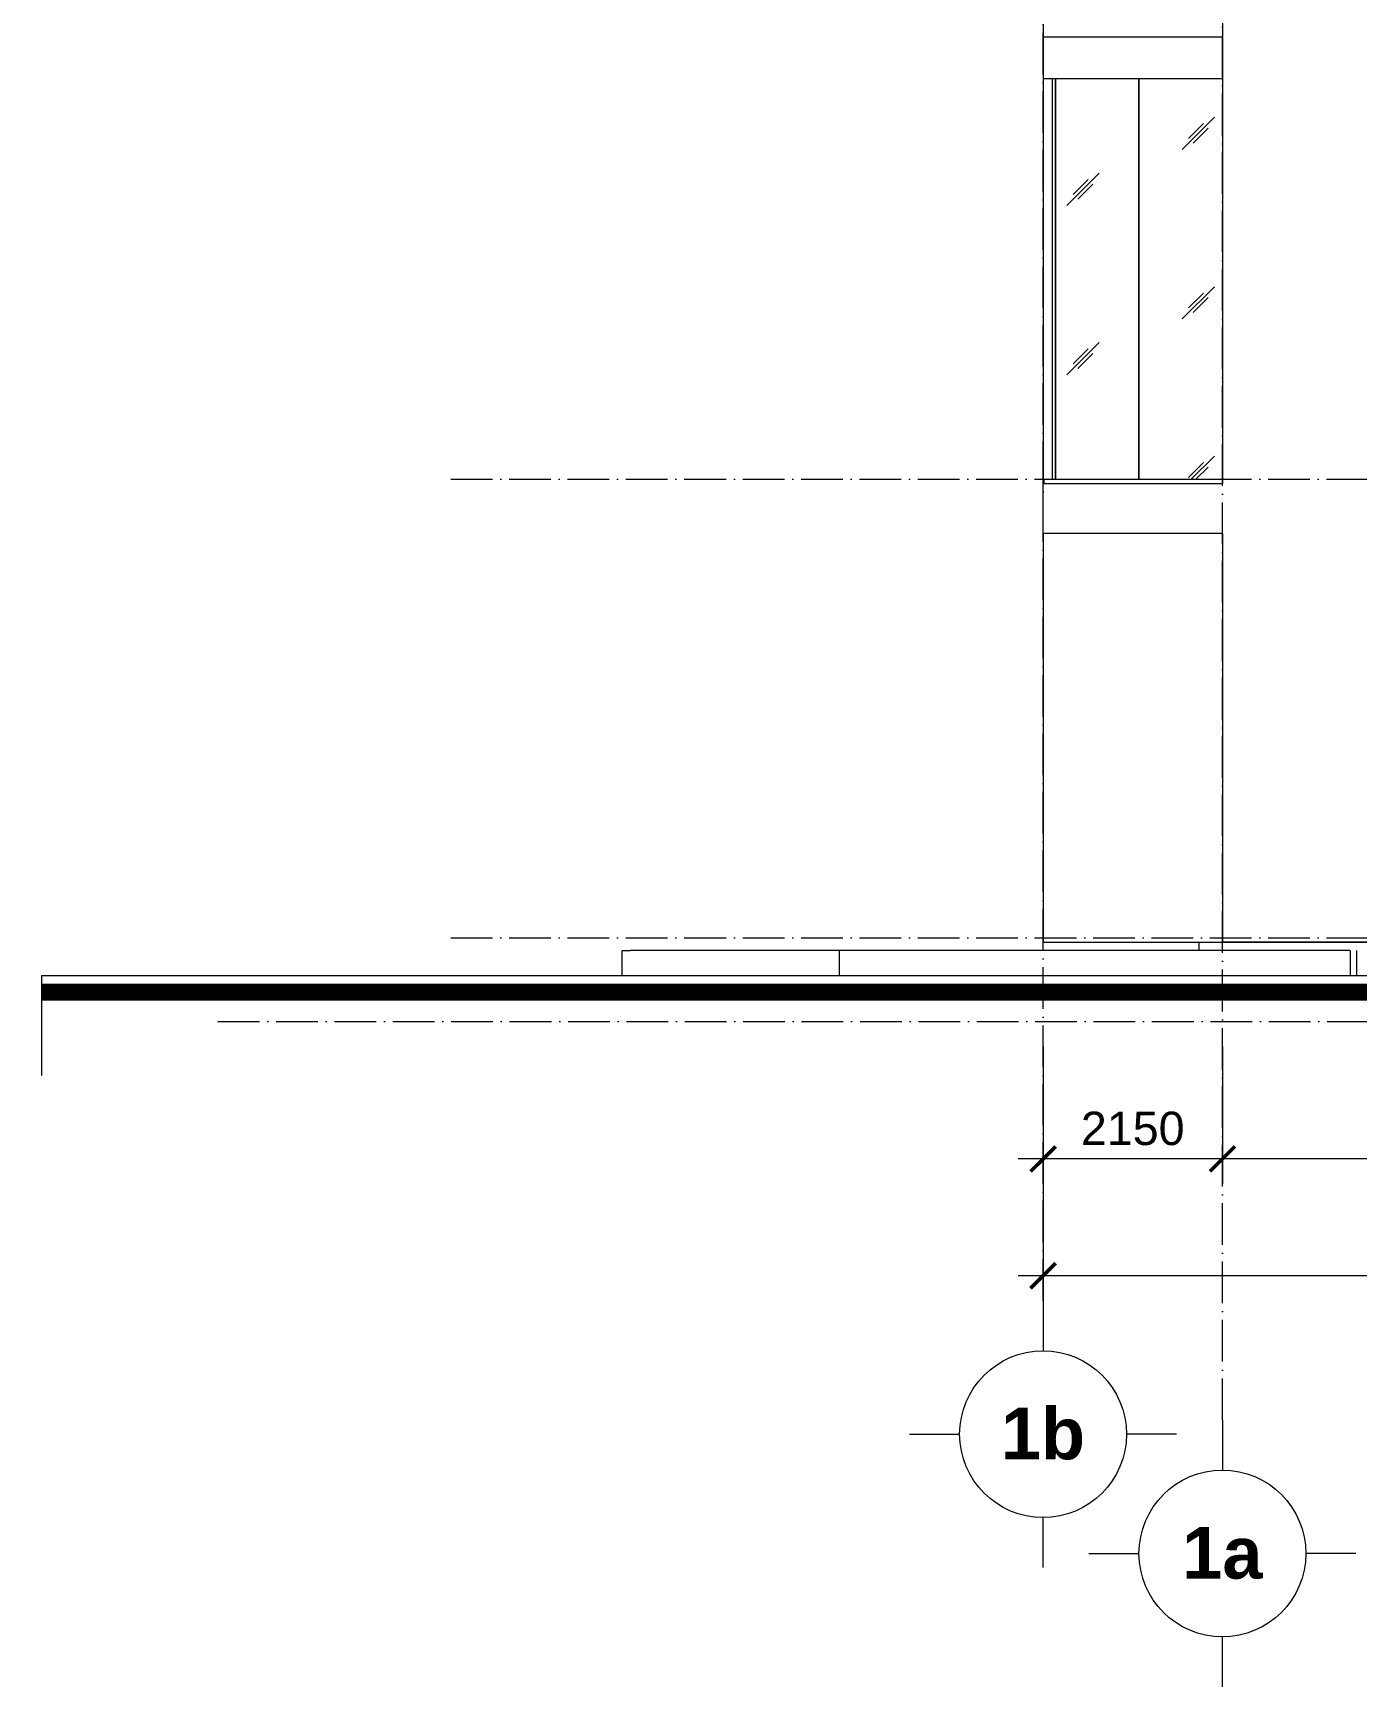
# Model space of a CAD drawing. Header units: millimetres. Extents: x -20608 to 106651, y -8981 to 93550.
# Drawn here: x -20608 to -4736, y -8981 to 10850 of the extents above; entities that cross this region are included whole.
import ezdxf

# ---------------------------------------------------------------- set-up
doc = ezdxf.new("R2010")
doc.units = ezdxf.units.MM
doc.linetypes.add('Grid Line', pattern=[14, 10, -2, 0, -2])
for name, color, linetype, lineweight in [('DIM', 1, 'Continuous', 5), ('KH', 6, 'Continuous', 5), ('KINH', 152, 'Continuous', 5), ('NET CAT', 3, 'Continuous', 5), ('NET CATConcrete', 3, 'Continuous', 5), ('NET-THAY', 2, 'Continuous', 9), ('TRUC', 225, 'Continuous', 5)]:
    doc.layers.add(name, color=color, linetype=linetype, lineweight=lineweight)
doc.styles.add('Arial_B', font='arialbd_1.ttf', dxfattribs={"height": 619.047619})
doc.styles.add('TA1', font='arial_1.ttf')
doc.dimstyles.new('D_200_KTx2', dxfattribs={"dimtxt": 400, "dimasz": 300, "dimexe": 300, "dimexo": 300, "dimgap": 160, "dimtad": 1, "dimdec": 0, "dimzin": 9, "dimtxsty": 'TA1', "dimblk": 'ARCHTICK', "dimcen": 1, "dimdle": 300, "dimclrd": 256, "dimclre": 256, "dimclrt": 7, "dimadec": 0, "dimazin": 0, "dimtfac": 1, "dimtdec": 0, "dimtix": 1, "dimtmove": 1, "dimatfit": 3, "dimldrblk": 'ARCHTICK', "dimfxl": 0, "dimtolj": 1, "dimtzin": 0, "dimlwd": -1, "dimlwe": -1, "dimarcsym": 0})
pattern_1 = [(45, (40035.4, 1401.6), (0, 2032), [253.594, -2620.09]), (45, (39980.2, 1456.7), (0, 2032), [253.594, -2620.09]), (45, (39904.4, 1325.7), (0, 2032), [546.2, -2327.48]), (45, (38653.7, 2763), (0, 2032), [253.59, -2620.09]), (45, (38598.5, 2818.2), (0, 2032), [253.59, -2620.09]), (45, (38522.6, 2687.1), (0, 2032), [546.2, -2327.48])]

# ---------------------------------------------------------------- blocks, each defined once
blk = doc.blocks.new('System Panel - Glazed-V210-MẶT ĐỨNG 1-14')
at = {"layer": 'KINH'}
h = blk.add_hatch(dxfattribs=at)
h.set_pattern_fill('FP_3', color=256, style=0, pattern_type=2)
h.set_pattern_definition(pattern_1)
h.paths.add_polyline_path([(-7349, 5500), (-6349, 5500), (-6349, 10300), (-7349, 10300), (-7349, 8134)], flags=0)
at = {"layer": 'KINH', "color": 7}
blk.add_line((-7349, 10300), (-7349, 5500), dxfattribs=at)
blk = doc.blocks.new('System Panel - Glazed-V211-MẶT ĐỨNG 1-14')
at = {"layer": 'KINH'}
h = blk.add_hatch(dxfattribs=at)
h.set_pattern_fill('FP_3', color=256, style=0, pattern_type=2)
h.set_pattern_definition(pattern_1)
h.paths.add_polyline_path([(-7349, 5500), (-7349, 10300), (-8349, 10300), (-8349, 5500)], flags=0)
at = {"layer": 'KINH', "color": 7}
for p, q in [((-8349, 10300), (-8349, 5500)), ((-7349, 5500), (-7349, 10300))]:
    blk.add_line(p, q, dxfattribs=at)
blk = doc.blocks.new('System Panel - Glazed-568430-MẶT ĐỨNG 1-14')
at = {"layer": 'KINH', "color": 7}
for p, q in [((-8389, 10300), (-8389, 5500)), ((-8349, 5500), (-8349, 10300))]:
    blk.add_line(p, q, dxfattribs=at)
blk = doc.blocks.new('ALC1807-ASCENT PLAZA-TANG 1_2_rvt-1-MẶT ĐỨNG 1-14')
at = {"layer": 'NET-THAY', "color": 10}
for p, q in [((-8490, 5500), (-6349, 5500)), ((-8490, 5500), (-8490, 5450)), ((-20508, -450), (99538, -450)), ((-20508, -450), (-20508, -1649))]:
    blk.add_line(p, q, dxfattribs=at)
at = {"layer": 'NET-THAY', "color": 250, "lineweight": 15}
for p, q in [((-8499, 4850), (-8499, -50)), ((-13544, -450), (-13544, -150)), ((-13544, -150), (-13446, -150)), ((-10944, -150), (-13446, -150)), ((-4821, -150), (-10944, -150)), ((-10944, -150), (-10944, -450)), ((-4811, -450), (-4811, -150)), ((-4736, -450), (-4736, -150))]:
    blk.add_line(p, q, dxfattribs=at)
at = {"color": 10, "lineweight": 9}
for name in ['System Panel - Glazed-568430-MẶT ĐỨNG 1-14', 'System Panel - Glazed-V211-MẶT ĐỨNG 1-14', 'System Panel - Glazed-V210-MẶT ĐỨNG 1-14']:
    blk.add_blockref(name, (0, 0), dxfattribs=at)
blk = doc.blocks.new('Grid - FamilyAL-KH TRUC-1020318-MẶT ĐỨNG 1-14')
at = {"layer": 'KH'}
for p, q in [((-6349, -7200), (-6349, -7800)), ((-7949, -8800), (-7349, -8800)), ((-4749, -8800), (-5349, -8800)), ((-6349, -10400), (-6349, -9800))]:
    blk.add_line(p, q, dxfattribs=at)
blk.add_circle((-6349, -8800), 1000, dxfattribs=at)
blk = doc.blocks.new('_ARCHTICK')
at = {"color": 0, "linetype": 'ByBlock', "const_width": 0.15}
blk.add_lwpolyline([(-0.5, -0.5), (0.5, 0.5)], dxfattribs=at)
blk = doc.blocks.new('DIMBLOCK42-MẶT ĐỨNG 1-14')
at = {"layer": 'Defpoints', "color": 0, "transparency": 16777216}
for p in [(-6349, -1000), (-499, -1000), (-6349, -2650)]:
    blk.add_point(p, dxfattribs=at)
at = {"layer": 'DIM', "transparency": 16777216}
for p, q in [((-6349, -1300), (-6349, -2950)), ((-499, -1300), (-499, -2950)), ((-199, -2650), (-6649, -2650))]:
    blk.add_line(p, q, dxfattribs=at)
at = {"layer": 'DIM', "transparency": 16777216, "xscale": 300, "yscale": 300, "zscale": 300, "rotation": 180}
blk.add_blockref('_ARCHTICK', (-6349, -2650), dxfattribs=at)
at = {"layer": 'DIM', "transparency": 16777216, "xscale": 300, "yscale": 300, "zscale": 300}
blk.add_blockref('_ARCHTICK', (-499, -2650), dxfattribs=at)
at = {"layer": 'DIM', "color": 7, "transparency": 16777216, "insert": (-3424, -2286), "char_height": 400, "attachment_point": 5, "style": 'TA1'}
blk.add_mtext('\\A1;5850', dxfattribs=at)
blk = doc.blocks.new('DIMBLOCK43-MẶT ĐỨNG 1-14')
at = {"layer": 'Defpoints', "color": 0, "transparency": 16777216}
for p in [(-8499, -1000), (-6349, -1000), (-8499, -2650)]:
    blk.add_point(p, dxfattribs=at)
at = {"layer": 'DIM', "transparency": 16777216}
for p, q in [((-8499, -1300), (-8499, -2950)), ((-6349, -1300), (-6349, -2950)), ((-6049, -2650), (-8799, -2650))]:
    blk.add_line(p, q, dxfattribs=at)
at = {"layer": 'DIM', "transparency": 16777216, "xscale": 300, "yscale": 300, "zscale": 300, "rotation": 180}
blk.add_blockref('_ARCHTICK', (-8499, -2650), dxfattribs=at)
at = {"layer": 'DIM', "transparency": 16777216, "xscale": 300, "yscale": 300, "zscale": 300}
blk.add_blockref('_ARCHTICK', (-6349, -2650), dxfattribs=at)
at = {"layer": 'DIM', "color": 7, "transparency": 16777216, "insert": (-7424, -2286), "char_height": 400, "attachment_point": 5, "style": 'TA1'}
blk.add_mtext('\\A1;2150', dxfattribs=at)
blk = doc.blocks.new('DIMBLOCK44-MẶT ĐỨNG 1-14')
at = {"layer": 'Defpoints', "color": 0, "transparency": 16777216}
for p in [(-8499, -1000), (41001, -1000), (-8499, -4050)]:
    blk.add_point(p, dxfattribs=at)
at = {"layer": 'DIM', "transparency": 16777216}
for p, q in [((-8499, -1300), (-8499, -4350)), ((41001, -1300), (41001, -4350)), ((41301, -4050), (-8799, -4050))]:
    blk.add_line(p, q, dxfattribs=at)
at = {"layer": 'DIM', "transparency": 16777216, "xscale": 300, "yscale": 300, "zscale": 300, "rotation": 180}
blk.add_blockref('_ARCHTICK', (-8499, -4050), dxfattribs=at)
at = {"layer": 'DIM', "transparency": 16777216, "xscale": 300, "yscale": 300, "zscale": 300}
blk.add_blockref('_ARCHTICK', (41001, -4050), dxfattribs=at)
at = {"layer": 'DIM', "color": 7, "transparency": 16777216, "insert": (16251, -3686), "char_height": 400, "attachment_point": 5, "style": 'TA1'}
blk.add_mtext('\\A1;49500', dxfattribs=at)

msp = doc.modelspace()

# ---------------------------------------------------------------- linework, layer by layer
at = {"layer": 'NET CAT'}
for p, q in [((-6349.5, 81250), (-6349.5, 5450)), ((-8499.5, 10300), (-8499.5, 5450)), ((-6349.5, 4850), (-6349.5, -50)), ((-3849.5, -50), (-6349.5, -50))]:
    msp.add_line(p, q, dxfattribs=at)
at = {"layer": 'NET CAT', "const_width": 200}
msp.add_lwpolyline([(-20508.1, -650), (99538, -650)], dxfattribs=at)
at = {"layer": 'NET CAT'}
msp.add_lwpolyline([(-20508.1, -450), (99538, -450)], dxfattribs=at)
at = {"layer": 'NET CATConcrete'}
for p, q in [((-6349.5, 10800), (-8499.5, 10800)), ((-8499.5, 10800), (-8499.5, 10300)), ((-6349.5, 10300), (-8499.5, 10300)), ((-8499.5, 5450), (-8199.5, 5450)), ((-8499.5, 4850), (-8499.5, 5450)), ((-8199.5, 5450), (-6349.5, 5450)), ((-8199.5, 4850), (-8499.5, 4850)), ((-6349.5, 4850), (-8199.5, 4850))]:
    msp.add_line(p, q, dxfattribs=at)
at = {"layer": 'NET-THAY'}
for p, q in [((-8499.5, 10950), (-8499.5, 10800)), ((-6349.5, 10800), (-8499.5, 10800)), ((-8499.5, -50), (-101.3, -50)), ((-8499.5, -150), (-8499.5, -50)), ((-6632.8, -50), (-6632.8, -150)), ((-4811.1, -200), (-4821.4, -200))]:
    msp.add_line(p, q, dxfattribs=at)
at = {"layer": 'TRUC', "linetype": 'Grid Line', "ltscale": 50}
for p, q in [((-8499.5, -4350), (-8499.5, 91838.4)), ((-6349.5, -5780.6), (-6349.5, 91838.4)), ((-15600.6, 5500), (103813.4, 5500)), ((-15600.6, 0), (103813.4, 0)), ((-20508.1, -450), (99538, -450)), ((-18394.8, -1000), (106650.8, -1000))]:
    msp.add_line(p, q, dxfattribs=at)

# ---------------------------------------------------------------- block references
at = {"lineweight": 5}
msp.add_blockref('ALC1807-ASCENT PLAZA-TANG 1_2_rvt-1-MẶT ĐỨNG 1-14', (0, 0), dxfattribs=at)
at = {"layer": 'KH'}
for p in [(-2150, 2850), (0, 1419.4)]:
    msp.add_blockref('Grid - FamilyAL-KH TRUC-1020318-MẶT ĐỨNG 1-14', p, dxfattribs=at)

# ---------------------------------------------------------------- texts
at = {"layer": 'KH', "char_height": 619.05, "attachment_point": 2, "line_spacing_factor": 0.941778, "style": 'Arial_B'}
for s, insert, width in [('1b', (-8499.7, -5632.5), 1175.251), ('1a', (-6349.7, -7063.1), 1116.488)]:
    msp.add_mtext(s, dxfattribs=dict(at, insert=insert, width=width))

# ---------------------------------------------------------------- dimensions: what is measured, and where the dimension line sits
at = {"layer": 'DIM'}
for base, p1, p2, picture, middle in [((-8499.5, -2650), (-6349.5, -1000), (-8499.5, -1000), 'DIMBLOCK43-MẶT ĐỨNG 1-14', (-7424.5, -2285.8)), ((-8499.5, -4050), (41000.5, -1000), (-8499.5, -1000), 'DIMBLOCK44-MẶT ĐỨNG 1-14', (16250.5, -3685.8)), ((-6349.5, -2650), (-499.5, -1000), (-6349.5, -1000), 'DIMBLOCK42-MẶT ĐỨNG 1-14', (-3424.5, -2285.8))]:
    dim = msp.add_linear_dim(base=base, p1=p1, p2=p2, dimstyle='D_200_KTx2', dxfattribs=at)
    dim.commit()
    dim.dimension.update_dxf_attribs({"geometry": picture, "text_midpoint": middle})

doc.saveas('drawing.dxf')
